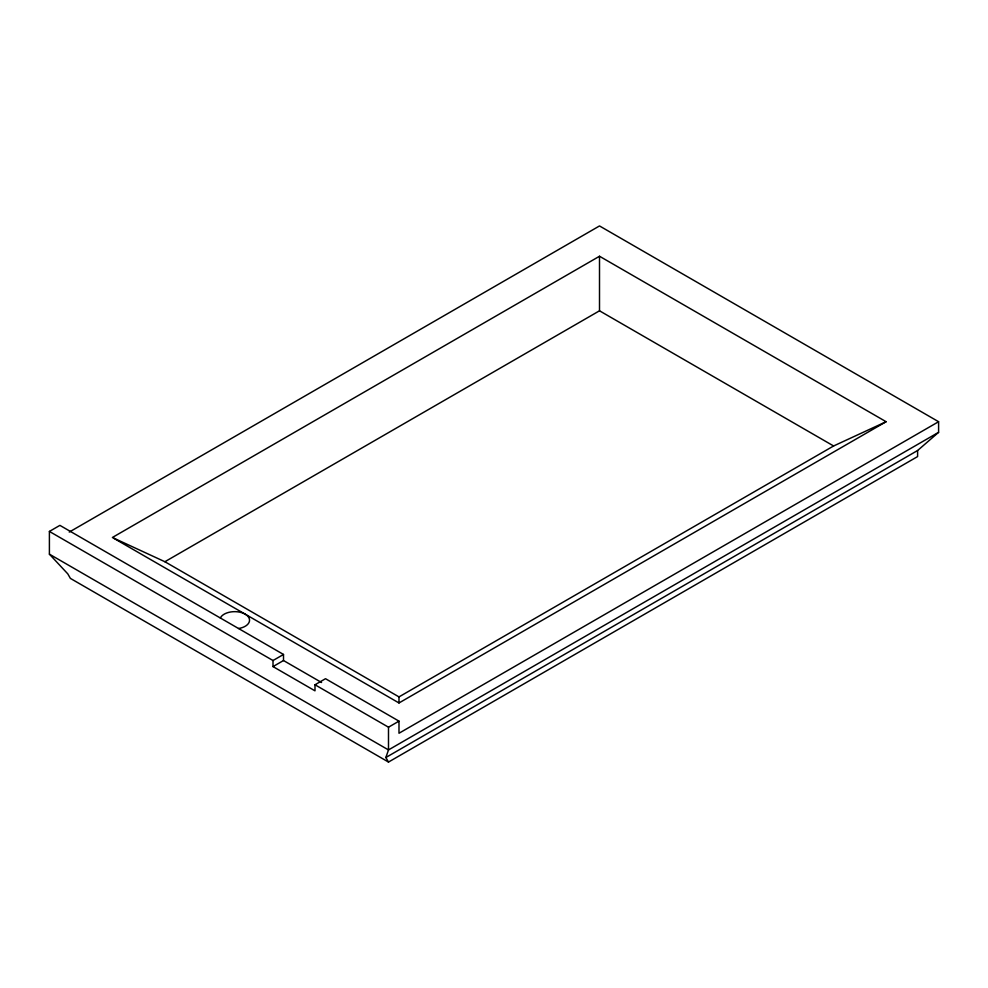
<?xml version="1.0" encoding="UTF-8"?>
<svg xmlns="http://www.w3.org/2000/svg" width="988" height="988" viewBox="0 0 988 988"><rect width="100%" height="100%" fill="white"/><g stroke="black" fill="none" stroke-linecap="round" stroke-linejoin="round"><path stroke-width="1.48" d="M388.494 762.057L385.863 757.512L388.494 749.929L388.494 727.205L314.999 684.77L314.999 690.834L273.009 666.591L273.009 660.527L49.4 531.433L49.4 554.157L67.777 573.855L70.395 578.4L388.494 762.057L917.605 456.567L917.605 450.516L938.6 432.324L938.6 421.715L599.506 225.943L69.246 532.087M49.4 531.433L59.898 525.369L283.507 654.464L283.507 660.527L321.569 682.498M599.506 256.25L112.385 537.484L398.991 702.962L886.113 421.715L599.506 256.25L599.506 310.8L164.885 561.727L113.768 538.127M273.009 660.527L283.507 654.464M273.009 666.591L283.507 660.527M314.999 684.77L325.509 678.707L398.991 721.141L398.991 733.257L938.6 421.715M164.885 561.727L398.991 696.898L833.613 445.971L886.113 421.715M388.494 727.205L398.991 721.141M938.6 432.324L388.494 749.929L49.4 554.157M385.863 757.512L917.605 450.516M599.506 310.8L833.613 445.971M398.991 696.898L398.991 702.962M220.349 618.006A14.845 8.571 0 0 1 245.197 614.166A14.845 8.571 0 0 1 238.54 628.504"/></g></svg>
